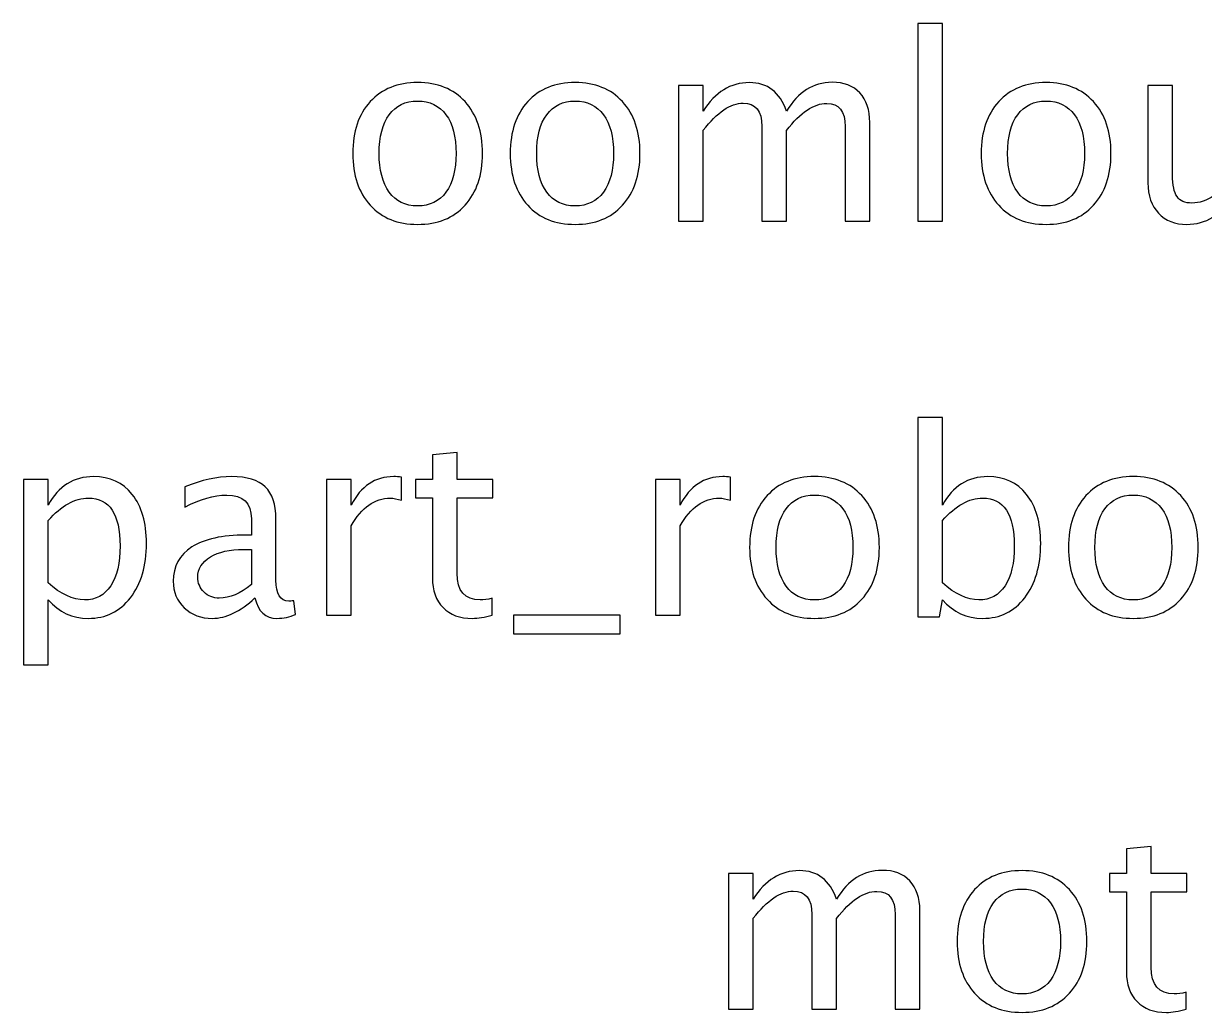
# Model space of a CAD drawing. Header units: centimetres. Extents: x -12.2 to 12.2, y -11.2 to 14.1.
# Drawn here: x -12.18 to -6.33, y 9.25 to 14.15 of the extents above; entities that cross this region are included whole.
import ezdxf

# ---------------------------------------------------------------- set-up
doc = ezdxf.new("R2010")
doc.units = ezdxf.units.CM
doc.header["$MEASUREMENT"] = 0
doc.layers.add('Layer 1', color=7, linetype='Continuous')

msp = doc.modelspace()

# ---------------------------------------------------------------- linework, layer by layer
at = {"layer": 'Layer 1'}
for points, knots in [([(-7.7488, 13.17044), (-7.7488, 13.17044), (-7.7488, 14.14961), (-7.7488, 14.14961), (-7.7488, 14.14961), (-7.7488, 14.14961), (-7.62688, 14.14961), (-7.62688, 14.14961), (-7.62688, 14.14961), (-7.62688, 14.14961), (-7.62688, 13.17044), (-7.62688, 13.17044), (-7.62688, 13.17044), (-7.62688, 13.17044), (-7.7488, 13.17044), (-7.7488, 13.17044)], [0, 0, 0, 0, 0.2, 0.2, 0.2, 0.2, 0.4, 0.4, 0.4, 0.4, 0.6, 0.6, 0.6, 0.6, 1, 1, 1, 1]), ([(-10.22699, 13.1552), (-10.32584, 13.1552), (-10.40415, 13.18674), (-10.46173, 13.24982), (-10.46173, 13.24982), (-10.51951, 13.31289), (-10.5483, 13.39862), (-10.5483, 13.50678), (-10.5483, 13.50678), (-10.5483, 13.61473), (-10.51951, 13.70024), (-10.46173, 13.76311), (-10.46173, 13.76311), (-10.40415, 13.82597), (-10.32584, 13.85751), (-10.22699, 13.85751), (-10.22699, 13.85751), (-10.12814, 13.85751), (-10.04982, 13.82597), (-9.99225, 13.76311), (-9.99225, 13.76311), (-9.93447, 13.70024), (-9.90568, 13.61473), (-9.90568, 13.50678), (-9.90568, 13.50678), (-9.90568, 13.39862), (-9.93447, 13.31289), (-9.99225, 13.24982), (-9.99225, 13.24982), (-10.04982, 13.18674), (-10.12814, 13.1552), (-10.22699, 13.1552)], [0, 0, 0, 0, 0.1111111, 0.1111111, 0.1111111, 0.1111111, 0.2222222, 0.2222222, 0.2222222, 0.2222222, 0.3333333, 0.3333333, 0.3333333, 0.3333333, 0.4444444, 0.4444444, 0.4444444, 0.4444444, 0.5555556, 0.5555556, 0.5555556, 0.5555556, 0.6666667, 0.6666667, 0.6666667, 0.6666667, 0.7777778, 0.7777778, 0.7777778, 0.7777778, 1, 1, 1, 1]), ([(-9.44679, 13.1552), (-9.54564, 13.1552), (-9.62395, 13.18674), (-9.68153, 13.24982), (-9.68153, 13.24982), (-9.73931, 13.31289), (-9.7681, 13.39862), (-9.7681, 13.50678), (-9.7681, 13.50678), (-9.7681, 13.61473), (-9.73931, 13.70024), (-9.68153, 13.76311), (-9.68153, 13.76311), (-9.62395, 13.82597), (-9.54564, 13.85751), (-9.44679, 13.85751), (-9.44679, 13.85751), (-9.34794, 13.85751), (-9.26962, 13.82597), (-9.21205, 13.76311), (-9.21205, 13.76311), (-9.15427, 13.70024), (-9.12548, 13.61473), (-9.12548, 13.50678), (-9.12548, 13.50678), (-9.12548, 13.39862), (-9.15427, 13.31289), (-9.21205, 13.24982), (-9.21205, 13.24982), (-9.26962, 13.18674), (-9.34794, 13.1552), (-9.44679, 13.1552)], [0, 0, 0, 0, 0.1111111, 0.1111111, 0.1111111, 0.1111111, 0.2222222, 0.2222222, 0.2222222, 0.2222222, 0.3333333, 0.3333333, 0.3333333, 0.3333333, 0.4444444, 0.4444444, 0.4444444, 0.4444444, 0.5555556, 0.5555556, 0.5555556, 0.5555556, 0.6666667, 0.6666667, 0.6666667, 0.6666667, 0.7777778, 0.7777778, 0.7777778, 0.7777778, 1, 1, 1, 1]), ([(-8.93456, 13.17044), (-8.93456, 13.17044), (-8.93456, 13.84354), (-8.93456, 13.84354), (-8.93456, 13.84354), (-8.93456, 13.84354), (-8.81264, 13.84354), (-8.81264, 13.84354), (-8.81264, 13.84354), (-8.81264, 13.84354), (-8.81264, 13.71633), (-8.81264, 13.71633), (-8.81264, 13.71633), (-8.75316, 13.81052), (-8.67696, 13.85751), (-8.58362, 13.85751), (-8.58362, 13.85751), (-8.49366, 13.85751), (-8.43249, 13.81052), (-8.39989, 13.71633), (-8.39989, 13.71633), (-8.3421, 13.81137), (-8.26675, 13.85878), (-8.17425, 13.85878), (-8.17425, 13.85878), (-8.1152, 13.85878), (-8.06927, 13.84142), (-8.03646, 13.8065), (-8.03646, 13.8065), (-8.00365, 13.77157), (-7.98714, 13.72268), (-7.98714, 13.65981), (-7.98714, 13.65981), (-7.98714, 13.65981), (-7.98714, 13.17044), (-7.98714, 13.17044), (-7.98714, 13.17044), (-7.98714, 13.17044), (-8.10906, 13.17044), (-8.10906, 13.17044), (-8.10906, 13.17044), (-8.10906, 13.17044), (-8.10906, 13.63971), (-8.10906, 13.63971), (-8.10906, 13.63971), (-8.10906, 13.71633), (-8.13954, 13.75464), (-8.2005, 13.75464), (-8.2005, 13.75464), (-8.26379, 13.75464), (-8.33025, 13.70998), (-8.39989, 13.62044), (-8.39989, 13.62044), (-8.39989, 13.62044), (-8.39989, 13.17044), (-8.39989, 13.17044), (-8.39989, 13.17044), (-8.39989, 13.17044), (-8.52181, 13.17044), (-8.52181, 13.17044), (-8.52181, 13.17044), (-8.52181, 13.17044), (-8.52181, 13.64013), (-8.52181, 13.64013), (-8.52181, 13.64013), (-8.52181, 13.71739), (-8.55271, 13.75591), (-8.61473, 13.75591), (-8.61473, 13.75591), (-8.67633, 13.75591), (-8.74237, 13.71104), (-8.81264, 13.62108), (-8.81264, 13.62108), (-8.81264, 13.62108), (-8.81264, 13.17044), (-8.81264, 13.17044), (-8.81264, 13.17044), (-8.81264, 13.17044), (-8.93456, 13.17044), (-8.93456, 13.17044)], [0, 0, 0, 0, 0.047619, 0.047619, 0.047619, 0.047619, 0.0952381, 0.0952381, 0.0952381, 0.0952381, 0.1428571, 0.1428571, 0.1428571, 0.1428571, 0.1904762, 0.1904762, 0.1904762, 0.1904762, 0.2380952, 0.2380952, 0.2380952, 0.2380952, 0.2857143, 0.2857143, 0.2857143, 0.2857143, 0.3333333, 0.3333333, 0.3333333, 0.3333333, 0.3809524, 0.3809524, 0.3809524, 0.3809524, 0.4285714, 0.4285714, 0.4285714, 0.4285714, 0.4761905, 0.4761905, 0.4761905, 0.4761905, 0.5238095, 0.5238095, 0.5238095, 0.5238095, 0.5714286, 0.5714286, 0.5714286, 0.5714286, 0.6190476, 0.6190476, 0.6190476, 0.6190476, 0.6666667, 0.6666667, 0.6666667, 0.6666667, 0.7142857, 0.7142857, 0.7142857, 0.7142857, 0.7619048, 0.7619048, 0.7619048, 0.7619048, 0.8095238, 0.8095238, 0.8095238, 0.8095238, 0.8571429, 0.8571429, 0.8571429, 0.8571429, 0.9047619, 0.9047619, 0.9047619, 0.9047619, 1, 1, 1, 1]), ([(-7.1138, 13.1552), (-7.21265, 13.1552), (-7.29096, 13.18674), (-7.34854, 13.24982), (-7.34854, 13.24982), (-7.40632, 13.31289), (-7.43511, 13.39862), (-7.43511, 13.50678), (-7.43511, 13.50678), (-7.43511, 13.61473), (-7.40632, 13.70024), (-7.34854, 13.76311), (-7.34854, 13.76311), (-7.29096, 13.82597), (-7.21265, 13.85751), (-7.1138, 13.85751), (-7.1138, 13.85751), (-7.01495, 13.85751), (-6.93663, 13.82597), (-6.87906, 13.76311), (-6.87906, 13.76311), (-6.82128, 13.70024), (-6.79249, 13.61473), (-6.79249, 13.50678), (-6.79249, 13.50678), (-6.79249, 13.39862), (-6.82128, 13.31289), (-6.87906, 13.24982), (-6.87906, 13.24982), (-6.93663, 13.18674), (-7.01495, 13.1552), (-7.1138, 13.1552)], [0, 0, 0, 0, 0.1111111, 0.1111111, 0.1111111, 0.1111111, 0.2222222, 0.2222222, 0.2222222, 0.2222222, 0.3333333, 0.3333333, 0.3333333, 0.3333333, 0.4444444, 0.4444444, 0.4444444, 0.4444444, 0.5555556, 0.5555556, 0.5555556, 0.5555556, 0.6666667, 0.6666667, 0.6666667, 0.6666667, 0.7777778, 0.7777778, 0.7777778, 0.7777778, 1, 1, 1, 1]), ([(-6.17993, 13.17044), (-6.17993, 13.17044), (-6.17993, 13.29702), (-6.17993, 13.29702), (-6.17993, 13.29702), (-6.24491, 13.2024), (-6.32386, 13.1552), (-6.41657, 13.1552), (-6.41657, 13.1552), (-6.47542, 13.1552), (-6.52219, 13.17362), (-6.55691, 13.21066), (-6.55691, 13.21066), (-6.59183, 13.2477), (-6.60919, 13.29744), (-6.60919, 13.36031), (-6.60919, 13.36031), (-6.60919, 13.36031), (-6.60919, 13.84354), (-6.60919, 13.84354), (-6.60919, 13.84354), (-6.60919, 13.84354), (-6.48727, 13.84354), (-6.48727, 13.84354), (-6.48727, 13.84354), (-6.48727, 13.84354), (-6.48727, 13.4001), (-6.48727, 13.4001), (-6.48727, 13.4001), (-6.48727, 13.34951), (-6.47986, 13.31374), (-6.46526, 13.29257), (-6.46526, 13.29257), (-6.45044, 13.27119), (-6.42589, 13.26061), (-6.39138, 13.26061), (-6.39138, 13.26061), (-6.31688, 13.26061), (-6.24618, 13.30951), (-6.17993, 13.40751), (-6.17993, 13.40751), (-6.17993, 13.40751), (-6.17993, 13.84354), (-6.17993, 13.84354), (-6.17993, 13.84354), (-6.17993, 13.84354), (-6.05801, 13.84354), (-6.05801, 13.84354), (-6.05801, 13.84354), (-6.05801, 13.84354), (-6.05801, 13.17044), (-6.05801, 13.17044), (-6.05801, 13.17044), (-6.05801, 13.17044), (-6.17993, 13.17044), (-6.17993, 13.17044)], [0, 0, 0, 0, 0.0666667, 0.0666667, 0.0666667, 0.0666667, 0.1333333, 0.1333333, 0.1333333, 0.1333333, 0.2, 0.2, 0.2, 0.2, 0.2666667, 0.2666667, 0.2666667, 0.2666667, 0.3333333, 0.3333333, 0.3333333, 0.3333333, 0.4, 0.4, 0.4, 0.4, 0.4666667, 0.4666667, 0.4666667, 0.4666667, 0.5333333, 0.5333333, 0.5333333, 0.5333333, 0.6, 0.6, 0.6, 0.6, 0.6666667, 0.6666667, 0.6666667, 0.6666667, 0.7333333, 0.7333333, 0.7333333, 0.7333333, 0.8, 0.8, 0.8, 0.8, 0.8666667, 0.8666667, 0.8666667, 0.8666667, 1, 1, 1, 1]), ([(-10.2272, 13.24664), (-10.16688, 13.24664), (-10.11989, 13.26929), (-10.08644, 13.3148), (-10.08644, 13.3148), (-10.05321, 13.36009), (-10.03649, 13.42423), (-10.03649, 13.50678), (-10.03649, 13.50678), (-10.03649, 13.58912), (-10.05321, 13.65304), (-10.08644, 13.69834), (-10.08644, 13.69834), (-10.11989, 13.74342), (-10.16688, 13.76607), (-10.2272, 13.76607), (-10.2272, 13.76607), (-10.28774, 13.76607), (-10.33473, 13.74342), (-10.36775, 13.69834), (-10.36775, 13.69834), (-10.40098, 13.65304), (-10.41749, 13.58912), (-10.41749, 13.50678), (-10.41749, 13.50678), (-10.41749, 13.42423), (-10.40098, 13.36009), (-10.36775, 13.3148), (-10.36775, 13.3148), (-10.33473, 13.26929), (-10.28774, 13.24664), (-10.2272, 13.24664)], [0, 0, 0, 0, 0.1111111, 0.1111111, 0.1111111, 0.1111111, 0.2222222, 0.2222222, 0.2222222, 0.2222222, 0.3333333, 0.3333333, 0.3333333, 0.3333333, 0.4444444, 0.4444444, 0.4444444, 0.4444444, 0.5555556, 0.5555556, 0.5555556, 0.5555556, 0.6666667, 0.6666667, 0.6666667, 0.6666667, 0.7777778, 0.7777778, 0.7777778, 0.7777778, 1, 1, 1, 1]), ([(-9.447, 13.24664), (-9.38668, 13.24664), (-9.33969, 13.26929), (-9.30624, 13.3148), (-9.30624, 13.3148), (-9.27301, 13.36009), (-9.25629, 13.42423), (-9.25629, 13.50678), (-9.25629, 13.50678), (-9.25629, 13.58912), (-9.27301, 13.65304), (-9.30624, 13.69834), (-9.30624, 13.69834), (-9.33969, 13.74342), (-9.38668, 13.76607), (-9.447, 13.76607), (-9.447, 13.76607), (-9.50754, 13.76607), (-9.55453, 13.74342), (-9.58755, 13.69834), (-9.58755, 13.69834), (-9.62078, 13.65304), (-9.63729, 13.58912), (-9.63729, 13.50678), (-9.63729, 13.50678), (-9.63729, 13.42423), (-9.62078, 13.36009), (-9.58755, 13.3148), (-9.58755, 13.3148), (-9.55453, 13.26929), (-9.50754, 13.24664), (-9.447, 13.24664)], [0, 0, 0, 0, 0.1111111, 0.1111111, 0.1111111, 0.1111111, 0.2222222, 0.2222222, 0.2222222, 0.2222222, 0.3333333, 0.3333333, 0.3333333, 0.3333333, 0.4444444, 0.4444444, 0.4444444, 0.4444444, 0.5555556, 0.5555556, 0.5555556, 0.5555556, 0.6666667, 0.6666667, 0.6666667, 0.6666667, 0.7777778, 0.7777778, 0.7777778, 0.7777778, 1, 1, 1, 1]), ([(-7.11401, 13.24664), (-7.05369, 13.24664), (-7.0067, 13.26929), (-6.97325, 13.3148), (-6.97325, 13.3148), (-6.94002, 13.36009), (-6.9233, 13.42423), (-6.9233, 13.50678), (-6.9233, 13.50678), (-6.9233, 13.58912), (-6.94002, 13.65304), (-6.97325, 13.69834), (-6.97325, 13.69834), (-7.0067, 13.74342), (-7.05369, 13.76607), (-7.11401, 13.76607), (-7.11401, 13.76607), (-7.17455, 13.76607), (-7.22154, 13.74342), (-7.25456, 13.69834), (-7.25456, 13.69834), (-7.28779, 13.65304), (-7.3043, 13.58912), (-7.3043, 13.50678), (-7.3043, 13.50678), (-7.3043, 13.42423), (-7.28779, 13.36009), (-7.25456, 13.3148), (-7.25456, 13.3148), (-7.22154, 13.26929), (-7.17455, 13.24664), (-7.11401, 13.24664)], [0, 0, 0, 0, 0.1111111, 0.1111111, 0.1111111, 0.1111111, 0.2222222, 0.2222222, 0.2222222, 0.2222222, 0.3333333, 0.3333333, 0.3333333, 0.3333333, 0.4444444, 0.4444444, 0.4444444, 0.4444444, 0.5555556, 0.5555556, 0.5555556, 0.5555556, 0.6666667, 0.6666667, 0.6666667, 0.6666667, 0.7777778, 0.7777778, 0.7777778, 0.7777778, 1, 1, 1, 1]), ([(-7.7488, 11.21125), (-7.7488, 11.21125), (-7.7488, 12.19804), (-7.7488, 12.19804), (-7.7488, 12.19804), (-7.7488, 12.19804), (-7.62688, 12.19804), (-7.62688, 12.19804), (-7.62688, 12.19804), (-7.62688, 12.19804), (-7.62688, 11.76476), (-7.62688, 11.76476), (-7.62688, 11.76476), (-7.57693, 11.85895), (-7.50178, 11.90594), (-7.40167, 11.90594), (-7.40167, 11.90594), (-7.3206, 11.90594), (-7.25689, 11.87652), (-7.21032, 11.81746), (-7.21032, 11.81746), (-7.16375, 11.75841), (-7.14047, 11.67776), (-7.14047, 11.57553), (-7.14047, 11.57553), (-7.14047, 11.46419), (-7.16693, 11.37423), (-7.21963, 11.30608), (-7.21963, 11.30608), (-7.27234, 11.23771), (-7.34176, 11.20363), (-7.4277, 11.20363), (-7.4277, 11.20363), (-7.5075, 11.20363), (-7.57396, 11.23411), (-7.62688, 11.29528), (-7.62688, 11.29528), (-7.62688, 11.29528), (-7.6417, 11.21125), (-7.6417, 11.21125), (-7.6417, 11.21125), (-7.6417, 11.21125), (-7.7488, 11.21125), (-7.7488, 11.21125)], [0, 0, 0, 0, 0.0833333, 0.0833333, 0.0833333, 0.0833333, 0.1666667, 0.1666667, 0.1666667, 0.1666667, 0.25, 0.25, 0.25, 0.25, 0.3333333, 0.3333333, 0.3333333, 0.3333333, 0.4166667, 0.4166667, 0.4166667, 0.4166667, 0.5, 0.5, 0.5, 0.5, 0.5833333, 0.5833333, 0.5833333, 0.5833333, 0.6666667, 0.6666667, 0.6666667, 0.6666667, 0.75, 0.75, 0.75, 0.75, 0.8333333, 0.8333333, 0.8333333, 0.8333333, 1, 1, 1, 1]), ([(-9.85763, 11.21908), (-9.89531, 11.20871), (-9.92811, 11.20363), (-9.95584, 11.20363), (-9.95584, 11.20363), (-10.01807, 11.20363), (-10.06654, 11.22141), (-10.10126, 11.25697), (-10.10126, 11.25697), (-10.13618, 11.29253), (-10.15354, 11.34185), (-10.15354, 11.40514), (-10.15354, 11.40514), (-10.15354, 11.40514), (-10.15354, 11.80053), (-10.15354, 11.80053), (-10.15354, 11.80053), (-10.15354, 11.80053), (-10.23778, 11.80053), (-10.23778, 11.80053), (-10.23778, 11.80053), (-10.23778, 11.80053), (-10.23778, 11.89197), (-10.23778, 11.89197), (-10.23778, 11.89197), (-10.23778, 11.89197), (-10.15354, 11.89197), (-10.15354, 11.89197), (-10.15354, 11.89197), (-10.15354, 11.89197), (-10.15354, 12.01368), (-10.15354, 12.01368), (-10.15354, 12.01368), (-10.15354, 12.01368), (-10.03162, 12.02532), (-10.03162, 12.02532), (-10.03162, 12.02532), (-10.03162, 12.02532), (-10.03162, 11.89197), (-10.03162, 11.89197), (-10.03162, 11.89197), (-10.03162, 11.89197), (-9.85509, 11.89197), (-9.85509, 11.89197), (-9.85509, 11.89197), (-9.85509, 11.89197), (-9.85509, 11.80053), (-9.85509, 11.80053), (-9.85509, 11.80053), (-9.85509, 11.80053), (-10.03162, 11.80053), (-10.03162, 11.80053), (-10.03162, 11.80053), (-10.03162, 11.80053), (-10.03162, 11.42715), (-10.03162, 11.42715), (-10.03162, 11.42715), (-10.03162, 11.3391), (-9.99331, 11.29507), (-9.9169, 11.29507), (-9.9169, 11.29507), (-9.9006, 11.29507), (-9.88091, 11.29782), (-9.85763, 11.30311), (-9.85763, 11.30311), (-9.85763, 11.30311), (-9.85763, 11.21908), (-9.85763, 11.21908)], [0, 0, 0, 0, 0.0555556, 0.0555556, 0.0555556, 0.0555556, 0.1111111, 0.1111111, 0.1111111, 0.1111111, 0.1666667, 0.1666667, 0.1666667, 0.1666667, 0.2222222, 0.2222222, 0.2222222, 0.2222222, 0.2777778, 0.2777778, 0.2777778, 0.2777778, 0.3333333, 0.3333333, 0.3333333, 0.3333333, 0.3888889, 0.3888889, 0.3888889, 0.3888889, 0.4444444, 0.4444444, 0.4444444, 0.4444444, 0.5, 0.5, 0.5, 0.5, 0.5555556, 0.5555556, 0.5555556, 0.5555556, 0.6111111, 0.6111111, 0.6111111, 0.6111111, 0.6666667, 0.6666667, 0.6666667, 0.6666667, 0.7222222, 0.7222222, 0.7222222, 0.7222222, 0.7777778, 0.7777778, 0.7777778, 0.7777778, 0.8333333, 0.8333333, 0.8333333, 0.8333333, 0.8888889, 0.8888889, 0.8888889, 0.8888889, 1, 1, 1, 1]), ([(-12.17876, 10.97376), (-12.17876, 10.97376), (-12.17876, 11.89197), (-12.17876, 11.89197), (-12.17876, 11.89197), (-12.17876, 11.89197), (-12.05684, 11.89197), (-12.05684, 11.89197), (-12.05684, 11.89197), (-12.05684, 11.89197), (-12.05684, 11.76476), (-12.05684, 11.76476), (-12.05684, 11.76476), (-12.00689, 11.85895), (-11.93174, 11.90594), (-11.83163, 11.90594), (-11.83163, 11.90594), (-11.75056, 11.90594), (-11.68685, 11.87652), (-11.64028, 11.81746), (-11.64028, 11.81746), (-11.59371, 11.75841), (-11.57043, 11.67776), (-11.57043, 11.57553), (-11.57043, 11.57553), (-11.57043, 11.46419), (-11.59689, 11.37423), (-11.64959, 11.30608), (-11.64959, 11.30608), (-11.7023, 11.23771), (-11.77172, 11.20363), (-11.85766, 11.20363), (-11.85766, 11.20363), (-11.93746, 11.20363), (-12.00392, 11.23411), (-12.05684, 11.29528), (-12.05684, 11.29528), (-12.05684, 11.29528), (-12.05684, 10.97376), (-12.05684, 10.97376), (-12.05684, 10.97376), (-12.05684, 10.97376), (-12.17876, 10.97376), (-12.17876, 10.97376)], [0, 0, 0, 0, 0.0833333, 0.0833333, 0.0833333, 0.0833333, 0.1666667, 0.1666667, 0.1666667, 0.1666667, 0.25, 0.25, 0.25, 0.25, 0.3333333, 0.3333333, 0.3333333, 0.3333333, 0.4166667, 0.4166667, 0.4166667, 0.4166667, 0.5, 0.5, 0.5, 0.5, 0.5833333, 0.5833333, 0.5833333, 0.5833333, 0.6666667, 0.6666667, 0.6666667, 0.6666667, 0.75, 0.75, 0.75, 0.75, 0.8333333, 0.8333333, 0.8333333, 0.8333333, 1, 1, 1, 1]), ([(-11.03259, 11.3046), (-11.10582, 11.23729), (-11.17631, 11.20363), (-11.24404, 11.20363), (-11.24404, 11.20363), (-11.29971, 11.20363), (-11.34607, 11.22099), (-11.38268, 11.25591), (-11.38268, 11.25591), (-11.41951, 11.29084), (-11.43793, 11.33486), (-11.43793, 11.38799), (-11.43793, 11.38799), (-11.43793, 11.46144), (-11.40703, 11.51796), (-11.34522, 11.55733), (-11.34522, 11.55733), (-11.28341, 11.5967), (-11.19472, 11.61638), (-11.07915, 11.61638), (-11.07915, 11.61638), (-11.07915, 11.61638), (-11.05058, 11.61638), (-11.05058, 11.61638), (-11.05058, 11.61638), (-11.05058, 11.61638), (-11.05058, 11.69745), (-11.05058, 11.69745), (-11.05058, 11.69745), (-11.05058, 11.77555), (-11.09122, 11.8145), (-11.17271, 11.8145), (-11.17271, 11.8145), (-11.23579, 11.8145), (-11.30479, 11.7946), (-11.37951, 11.75481), (-11.37951, 11.75481), (-11.37951, 11.75481), (-11.37951, 11.85514), (-11.37951, 11.85514), (-11.37951, 11.85514), (-11.29738, 11.88901), (-11.21991, 11.90594), (-11.14731, 11.90594), (-11.14731, 11.90594), (-11.07259, 11.90594), (-11.01735, 11.88901), (-10.982, 11.85493), (-10.982, 11.85493), (-10.94644, 11.82085), (-10.92866, 11.76836), (-10.92866, 11.69745), (-10.92866, 11.69745), (-10.92866, 11.69745), (-10.92866, 11.39328), (-10.92866, 11.39328), (-10.92866, 11.39328), (-10.92866, 11.32365), (-10.90728, 11.28872), (-10.86431, 11.28872), (-10.86431, 11.28872), (-10.85902, 11.28872), (-10.85119, 11.28957), (-10.84082, 11.29126), (-10.84082, 11.29126), (-10.84082, 11.29126), (-10.83214, 11.22353), (-10.83214, 11.22353), (-10.83214, 11.22353), (-10.85987, 11.21019), (-10.89035, 11.20363), (-10.92379, 11.20363), (-10.92379, 11.20363), (-10.98073, 11.20363), (-11.01692, 11.23729), (-11.03259, 11.3046)], [0, 0, 0, 0, 0.05, 0.05, 0.05, 0.05, 0.1, 0.1, 0.1, 0.1, 0.15, 0.15, 0.15, 0.15, 0.2, 0.2, 0.2, 0.2, 0.25, 0.25, 0.25, 0.25, 0.3, 0.3, 0.3, 0.3, 0.35, 0.35, 0.35, 0.35, 0.4, 0.4, 0.4, 0.4, 0.45, 0.45, 0.45, 0.45, 0.5, 0.5, 0.5, 0.5, 0.55, 0.55, 0.55, 0.55, 0.6, 0.6, 0.6, 0.6, 0.65, 0.65, 0.65, 0.65, 0.7, 0.7, 0.7, 0.7, 0.75, 0.75, 0.75, 0.75, 0.8, 0.8, 0.8, 0.8, 0.85, 0.85, 0.85, 0.85, 0.9, 0.9, 0.9, 0.9, 1, 1, 1, 1]), ([(-10.67826, 11.21887), (-10.67826, 11.21887), (-10.67826, 11.89197), (-10.67826, 11.89197), (-10.67826, 11.89197), (-10.67826, 11.89197), (-10.55634, 11.89197), (-10.55634, 11.89197), (-10.55634, 11.89197), (-10.55634, 11.89197), (-10.55634, 11.76476), (-10.55634, 11.76476), (-10.55634, 11.76476), (-10.50787, 11.85895), (-10.43759, 11.90594), (-10.34531, 11.90594), (-10.34531, 11.90594), (-10.33282, 11.90594), (-10.3197, 11.90488), (-10.30615, 11.90277), (-10.30615, 11.90277), (-10.30615, 11.90277), (-10.30615, 11.78868), (-10.30615, 11.78868), (-10.30615, 11.78868), (-10.32732, 11.79566), (-10.34594, 11.79926), (-10.36203, 11.79926), (-10.36203, 11.79926), (-10.4395, 11.79926), (-10.50427, 11.75354), (-10.55634, 11.66189), (-10.55634, 11.66189), (-10.55634, 11.66189), (-10.55634, 11.21887), (-10.55634, 11.21887), (-10.55634, 11.21887), (-10.55634, 11.21887), (-10.67826, 11.21887), (-10.67826, 11.21887)], [0, 0, 0, 0, 0.0909091, 0.0909091, 0.0909091, 0.0909091, 0.1818182, 0.1818182, 0.1818182, 0.1818182, 0.2727273, 0.2727273, 0.2727273, 0.2727273, 0.3636364, 0.3636364, 0.3636364, 0.3636364, 0.4545455, 0.4545455, 0.4545455, 0.4545455, 0.5454545, 0.5454545, 0.5454545, 0.5454545, 0.6363636, 0.6363636, 0.6363636, 0.6363636, 0.7272727, 0.7272727, 0.7272727, 0.7272727, 0.8181818, 0.8181818, 0.8181818, 0.8181818, 1, 1, 1, 1]), ([(-9.04864, 11.21887), (-9.04864, 11.21887), (-9.04864, 11.89197), (-9.04864, 11.89197), (-9.04864, 11.89197), (-9.04864, 11.89197), (-8.92672, 11.89197), (-8.92672, 11.89197), (-8.92672, 11.89197), (-8.92672, 11.89197), (-8.92672, 11.76476), (-8.92672, 11.76476), (-8.92672, 11.76476), (-8.87825, 11.85895), (-8.80797, 11.90594), (-8.71569, 11.90594), (-8.71569, 11.90594), (-8.7032, 11.90594), (-8.69008, 11.90488), (-8.67653, 11.90277), (-8.67653, 11.90277), (-8.67653, 11.90277), (-8.67653, 11.78868), (-8.67653, 11.78868), (-8.67653, 11.78868), (-8.6977, 11.79566), (-8.71632, 11.79926), (-8.73241, 11.79926), (-8.73241, 11.79926), (-8.80988, 11.79926), (-8.87465, 11.75354), (-8.92672, 11.66189), (-8.92672, 11.66189), (-8.92672, 11.66189), (-8.92672, 11.21887), (-8.92672, 11.21887), (-8.92672, 11.21887), (-8.92672, 11.21887), (-9.04864, 11.21887), (-9.04864, 11.21887)], [0, 0, 0, 0, 0.0909091, 0.0909091, 0.0909091, 0.0909091, 0.1818182, 0.1818182, 0.1818182, 0.1818182, 0.2727273, 0.2727273, 0.2727273, 0.2727273, 0.3636364, 0.3636364, 0.3636364, 0.3636364, 0.4545455, 0.4545455, 0.4545455, 0.4545455, 0.5454545, 0.5454545, 0.5454545, 0.5454545, 0.6363636, 0.6363636, 0.6363636, 0.6363636, 0.7272727, 0.7272727, 0.7272727, 0.7272727, 0.8181818, 0.8181818, 0.8181818, 0.8181818, 1, 1, 1, 1]), ([(-8.26103, 11.20363), (-8.35988, 11.20363), (-8.43819, 11.23517), (-8.49577, 11.29825), (-8.49577, 11.29825), (-8.55355, 11.36132), (-8.58234, 11.44705), (-8.58234, 11.55521), (-8.58234, 11.55521), (-8.58234, 11.66316), (-8.55355, 11.74867), (-8.49577, 11.81154), (-8.49577, 11.81154), (-8.43819, 11.8744), (-8.35988, 11.90594), (-8.26103, 11.90594), (-8.26103, 11.90594), (-8.16218, 11.90594), (-8.08386, 11.8744), (-8.02629, 11.81154), (-8.02629, 11.81154), (-7.96851, 11.74867), (-7.93972, 11.66316), (-7.93972, 11.55521), (-7.93972, 11.55521), (-7.93972, 11.44705), (-7.96851, 11.36132), (-8.02629, 11.29825), (-8.02629, 11.29825), (-8.08386, 11.23517), (-8.16218, 11.20363), (-8.26103, 11.20363)], [0, 0, 0, 0, 0.1111111, 0.1111111, 0.1111111, 0.1111111, 0.2222222, 0.2222222, 0.2222222, 0.2222222, 0.3333333, 0.3333333, 0.3333333, 0.3333333, 0.4444444, 0.4444444, 0.4444444, 0.4444444, 0.5555556, 0.5555556, 0.5555556, 0.5555556, 0.6666667, 0.6666667, 0.6666667, 0.6666667, 0.7777778, 0.7777778, 0.7777778, 0.7777778, 1, 1, 1, 1]), ([(-6.68158, 11.20363), (-6.78043, 11.20363), (-6.85874, 11.23517), (-6.91632, 11.29825), (-6.91632, 11.29825), (-6.9741, 11.36132), (-7.00289, 11.44705), (-7.00289, 11.55521), (-7.00289, 11.55521), (-7.00289, 11.66316), (-6.9741, 11.74867), (-6.91632, 11.81154), (-6.91632, 11.81154), (-6.85874, 11.8744), (-6.78043, 11.90594), (-6.68158, 11.90594), (-6.68158, 11.90594), (-6.58273, 11.90594), (-6.50441, 11.8744), (-6.44684, 11.81154), (-6.44684, 11.81154), (-6.38906, 11.74867), (-6.36027, 11.66316), (-6.36027, 11.55521), (-6.36027, 11.55521), (-6.36027, 11.44705), (-6.38906, 11.36132), (-6.44684, 11.29825), (-6.44684, 11.29825), (-6.50441, 11.23517), (-6.58273, 11.20363), (-6.68158, 11.20363)], [0, 0, 0, 0, 0.1111111, 0.1111111, 0.1111111, 0.1111111, 0.2222222, 0.2222222, 0.2222222, 0.2222222, 0.3333333, 0.3333333, 0.3333333, 0.3333333, 0.4444444, 0.4444444, 0.4444444, 0.4444444, 0.5555556, 0.5555556, 0.5555556, 0.5555556, 0.6666667, 0.6666667, 0.6666667, 0.6666667, 0.7777778, 0.7777778, 0.7777778, 0.7777778, 1, 1, 1, 1]), ([(-12.05684, 11.37931), (-11.99397, 11.32322), (-11.93407, 11.29507), (-11.87713, 11.29507), (-11.87713, 11.29507), (-11.82104, 11.29507), (-11.77765, 11.31857), (-11.74717, 11.36534), (-11.74717, 11.36534), (-11.71648, 11.41212), (-11.70124, 11.47795), (-11.70124, 11.56304), (-11.70124, 11.56304), (-11.70124, 11.72052), (-11.75331, 11.79926), (-11.85745, 11.79926), (-11.85745, 11.79926), (-11.92561, 11.79926), (-11.99207, 11.76243), (-12.05684, 11.68856), (-12.05684, 11.68856), (-12.05684, 11.68856), (-12.05684, 11.37931), (-12.05684, 11.37931)], [0, 0, 0, 0, 0.1428571, 0.1428571, 0.1428571, 0.1428571, 0.2857143, 0.2857143, 0.2857143, 0.2857143, 0.4285714, 0.4285714, 0.4285714, 0.4285714, 0.5714286, 0.5714286, 0.5714286, 0.5714286, 0.7142857, 0.7142857, 0.7142857, 0.7142857, 1, 1, 1, 1]), ([(-8.26124, 11.29507), (-8.20092, 11.29507), (-8.15393, 11.31772), (-8.12048, 11.36323), (-8.12048, 11.36323), (-8.08725, 11.40852), (-8.07053, 11.47266), (-8.07053, 11.55521), (-8.07053, 11.55521), (-8.07053, 11.63755), (-8.08725, 11.70147), (-8.12048, 11.74677), (-8.12048, 11.74677), (-8.15393, 11.79185), (-8.20092, 11.8145), (-8.26124, 11.8145), (-8.26124, 11.8145), (-8.32178, 11.8145), (-8.36877, 11.79185), (-8.40179, 11.74677), (-8.40179, 11.74677), (-8.43502, 11.70147), (-8.45153, 11.63755), (-8.45153, 11.55521), (-8.45153, 11.55521), (-8.45153, 11.47266), (-8.43502, 11.40852), (-8.40179, 11.36323), (-8.40179, 11.36323), (-8.36877, 11.31772), (-8.32178, 11.29507), (-8.26124, 11.29507)], [0, 0, 0, 0, 0.1111111, 0.1111111, 0.1111111, 0.1111111, 0.2222222, 0.2222222, 0.2222222, 0.2222222, 0.3333333, 0.3333333, 0.3333333, 0.3333333, 0.4444444, 0.4444444, 0.4444444, 0.4444444, 0.5555556, 0.5555556, 0.5555556, 0.5555556, 0.6666667, 0.6666667, 0.6666667, 0.6666667, 0.7777778, 0.7777778, 0.7777778, 0.7777778, 1, 1, 1, 1]), ([(-7.62688, 11.37931), (-7.56401, 11.32322), (-7.50411, 11.29507), (-7.44717, 11.29507), (-7.44717, 11.29507), (-7.39108, 11.29507), (-7.34769, 11.31857), (-7.31721, 11.36534), (-7.31721, 11.36534), (-7.28652, 11.41212), (-7.27128, 11.47795), (-7.27128, 11.56304), (-7.27128, 11.56304), (-7.27128, 11.72052), (-7.32335, 11.79926), (-7.42749, 11.79926), (-7.42749, 11.79926), (-7.49565, 11.79926), (-7.56211, 11.76243), (-7.62688, 11.68856), (-7.62688, 11.68856), (-7.62688, 11.68856), (-7.62688, 11.37931), (-7.62688, 11.37931)], [0, 0, 0, 0, 0.1428571, 0.1428571, 0.1428571, 0.1428571, 0.2857143, 0.2857143, 0.2857143, 0.2857143, 0.4285714, 0.4285714, 0.4285714, 0.4285714, 0.5714286, 0.5714286, 0.5714286, 0.5714286, 0.7142857, 0.7142857, 0.7142857, 0.7142857, 1, 1, 1, 1]), ([(-6.68179, 11.29507), (-6.62147, 11.29507), (-6.57448, 11.31772), (-6.54103, 11.36323), (-6.54103, 11.36323), (-6.5078, 11.40852), (-6.49108, 11.47266), (-6.49108, 11.55521), (-6.49108, 11.55521), (-6.49108, 11.63755), (-6.5078, 11.70147), (-6.54103, 11.74677), (-6.54103, 11.74677), (-6.57448, 11.79185), (-6.62147, 11.8145), (-6.68179, 11.8145), (-6.68179, 11.8145), (-6.74233, 11.8145), (-6.78932, 11.79185), (-6.82234, 11.74677), (-6.82234, 11.74677), (-6.85557, 11.70147), (-6.87208, 11.63755), (-6.87208, 11.55521), (-6.87208, 11.55521), (-6.87208, 11.47266), (-6.85557, 11.40852), (-6.82234, 11.36323), (-6.82234, 11.36323), (-6.78932, 11.31772), (-6.74233, 11.29507), (-6.68179, 11.29507)], [0, 0, 0, 0, 0.1111111, 0.1111111, 0.1111111, 0.1111111, 0.2222222, 0.2222222, 0.2222222, 0.2222222, 0.3333333, 0.3333333, 0.3333333, 0.3333333, 0.4444444, 0.4444444, 0.4444444, 0.4444444, 0.5555556, 0.5555556, 0.5555556, 0.5555556, 0.6666667, 0.6666667, 0.6666667, 0.6666667, 0.7777778, 0.7777778, 0.7777778, 0.7777778, 1, 1, 1, 1]), ([(-11.05058, 11.37106), (-11.05058, 11.37106), (-11.05058, 11.54399), (-11.05058, 11.54399), (-11.05058, 11.54399), (-11.05058, 11.54399), (-11.08974, 11.54526), (-11.08974, 11.54526), (-11.08974, 11.54526), (-11.15747, 11.54526), (-11.21208, 11.53277), (-11.25378, 11.5078), (-11.25378, 11.5078), (-11.29527, 11.48261), (-11.31601, 11.44938), (-11.31601, 11.40789), (-11.31601, 11.40789), (-11.31601, 11.37889), (-11.30564, 11.35434), (-11.28511, 11.33423), (-11.28511, 11.33423), (-11.26436, 11.31412), (-11.23917, 11.30396), (-11.20933, 11.30396), (-11.20933, 11.30396), (-11.15853, 11.30396), (-11.10561, 11.3264), (-11.05058, 11.37106)], [0, 0, 0, 0, 0.125, 0.125, 0.125, 0.125, 0.25, 0.25, 0.25, 0.25, 0.375, 0.375, 0.375, 0.375, 0.5, 0.5, 0.5, 0.5, 0.625, 0.625, 0.625, 0.625, 0.75, 0.75, 0.75, 0.75, 1, 1, 1, 1]), ([(-9.75222, 11.12743), (-9.75222, 11.12743), (-9.75222, 11.21887), (-9.75222, 11.21887), (-9.75222, 11.21887), (-9.75222, 11.21887), (-9.2239, 11.21887), (-9.2239, 11.21887), (-9.2239, 11.21887), (-9.2239, 11.21887), (-9.2239, 11.12743), (-9.2239, 11.12743), (-9.2239, 11.12743), (-9.2239, 11.12743), (-9.75222, 11.12743), (-9.75222, 11.12743)], [0, 0, 0, 0, 0.2, 0.2, 0.2, 0.2, 0.4, 0.4, 0.4, 0.4, 0.6, 0.6, 0.6, 0.6, 1, 1, 1, 1]), ([(-6.41974, 9.26751), (-6.45742, 9.25714), (-6.49022, 9.25206), (-6.51795, 9.25206), (-6.51795, 9.25206), (-6.58018, 9.25206), (-6.62865, 9.26984), (-6.66337, 9.3054), (-6.66337, 9.3054), (-6.69829, 9.34096), (-6.71565, 9.39028), (-6.71565, 9.45357), (-6.71565, 9.45357), (-6.71565, 9.45357), (-6.71565, 9.84896), (-6.71565, 9.84896), (-6.71565, 9.84896), (-6.71565, 9.84896), (-6.79989, 9.84896), (-6.79989, 9.84896), (-6.79989, 9.84896), (-6.79989, 9.84896), (-6.79989, 9.9404), (-6.79989, 9.9404), (-6.79989, 9.9404), (-6.79989, 9.9404), (-6.71565, 9.9404), (-6.71565, 9.9404), (-6.71565, 9.9404), (-6.71565, 9.9404), (-6.71565, 10.06211), (-6.71565, 10.06211), (-6.71565, 10.06211), (-6.71565, 10.06211), (-6.59373, 10.07375), (-6.59373, 10.07375), (-6.59373, 10.07375), (-6.59373, 10.07375), (-6.59373, 9.9404), (-6.59373, 9.9404), (-6.59373, 9.9404), (-6.59373, 9.9404), (-6.4172, 9.9404), (-6.4172, 9.9404), (-6.4172, 9.9404), (-6.4172, 9.9404), (-6.4172, 9.84896), (-6.4172, 9.84896), (-6.4172, 9.84896), (-6.4172, 9.84896), (-6.59373, 9.84896), (-6.59373, 9.84896), (-6.59373, 9.84896), (-6.59373, 9.84896), (-6.59373, 9.47558), (-6.59373, 9.47558), (-6.59373, 9.47558), (-6.59373, 9.38753), (-6.55542, 9.3435), (-6.47901, 9.3435), (-6.47901, 9.3435), (-6.46271, 9.3435), (-6.44302, 9.34625), (-6.41974, 9.35154), (-6.41974, 9.35154), (-6.41974, 9.35154), (-6.41974, 9.26751), (-6.41974, 9.26751)], [0, 0, 0, 0, 0.0555556, 0.0555556, 0.0555556, 0.0555556, 0.1111111, 0.1111111, 0.1111111, 0.1111111, 0.1666667, 0.1666667, 0.1666667, 0.1666667, 0.2222222, 0.2222222, 0.2222222, 0.2222222, 0.2777778, 0.2777778, 0.2777778, 0.2777778, 0.3333333, 0.3333333, 0.3333333, 0.3333333, 0.3888889, 0.3888889, 0.3888889, 0.3888889, 0.4444444, 0.4444444, 0.4444444, 0.4444444, 0.5, 0.5, 0.5, 0.5, 0.5555556, 0.5555556, 0.5555556, 0.5555556, 0.6111111, 0.6111111, 0.6111111, 0.6111111, 0.6666667, 0.6666667, 0.6666667, 0.6666667, 0.7222222, 0.7222222, 0.7222222, 0.7222222, 0.7777778, 0.7777778, 0.7777778, 0.7777778, 0.8333333, 0.8333333, 0.8333333, 0.8333333, 0.8888889, 0.8888889, 0.8888889, 0.8888889, 1, 1, 1, 1]), ([(-8.68669, 9.2673), (-8.68669, 9.2673), (-8.68669, 9.9404), (-8.68669, 9.9404), (-8.68669, 9.9404), (-8.68669, 9.9404), (-8.56477, 9.9404), (-8.56477, 9.9404), (-8.56477, 9.9404), (-8.56477, 9.9404), (-8.56477, 9.81319), (-8.56477, 9.81319), (-8.56477, 9.81319), (-8.50529, 9.90738), (-8.42909, 9.95437), (-8.33575, 9.95437), (-8.33575, 9.95437), (-8.24579, 9.95437), (-8.18462, 9.90738), (-8.15202, 9.81319), (-8.15202, 9.81319), (-8.09423, 9.90823), (-8.01888, 9.95564), (-7.92638, 9.95564), (-7.92638, 9.95564), (-7.86733, 9.95564), (-7.8214, 9.93828), (-7.78859, 9.90336), (-7.78859, 9.90336), (-7.75578, 9.86843), (-7.73927, 9.81954), (-7.73927, 9.75667), (-7.73927, 9.75667), (-7.73927, 9.75667), (-7.73927, 9.2673), (-7.73927, 9.2673), (-7.73927, 9.2673), (-7.73927, 9.2673), (-7.86119, 9.2673), (-7.86119, 9.2673), (-7.86119, 9.2673), (-7.86119, 9.2673), (-7.86119, 9.73657), (-7.86119, 9.73657), (-7.86119, 9.73657), (-7.86119, 9.81319), (-7.89167, 9.8515), (-7.95263, 9.8515), (-7.95263, 9.8515), (-8.01592, 9.8515), (-8.08238, 9.80684), (-8.15202, 9.7173), (-8.15202, 9.7173), (-8.15202, 9.7173), (-8.15202, 9.2673), (-8.15202, 9.2673), (-8.15202, 9.2673), (-8.15202, 9.2673), (-8.27394, 9.2673), (-8.27394, 9.2673), (-8.27394, 9.2673), (-8.27394, 9.2673), (-8.27394, 9.73699), (-8.27394, 9.73699), (-8.27394, 9.73699), (-8.27394, 9.81425), (-8.30484, 9.85277), (-8.36686, 9.85277), (-8.36686, 9.85277), (-8.42846, 9.85277), (-8.4945, 9.8079), (-8.56477, 9.71794), (-8.56477, 9.71794), (-8.56477, 9.71794), (-8.56477, 9.2673), (-8.56477, 9.2673), (-8.56477, 9.2673), (-8.56477, 9.2673), (-8.68669, 9.2673), (-8.68669, 9.2673)], [0, 0, 0, 0, 0.047619, 0.047619, 0.047619, 0.047619, 0.0952381, 0.0952381, 0.0952381, 0.0952381, 0.1428571, 0.1428571, 0.1428571, 0.1428571, 0.1904762, 0.1904762, 0.1904762, 0.1904762, 0.2380952, 0.2380952, 0.2380952, 0.2380952, 0.2857143, 0.2857143, 0.2857143, 0.2857143, 0.3333333, 0.3333333, 0.3333333, 0.3333333, 0.3809524, 0.3809524, 0.3809524, 0.3809524, 0.4285714, 0.4285714, 0.4285714, 0.4285714, 0.4761905, 0.4761905, 0.4761905, 0.4761905, 0.5238095, 0.5238095, 0.5238095, 0.5238095, 0.5714286, 0.5714286, 0.5714286, 0.5714286, 0.6190476, 0.6190476, 0.6190476, 0.6190476, 0.6666667, 0.6666667, 0.6666667, 0.6666667, 0.7142857, 0.7142857, 0.7142857, 0.7142857, 0.7619048, 0.7619048, 0.7619048, 0.7619048, 0.8095238, 0.8095238, 0.8095238, 0.8095238, 0.8571429, 0.8571429, 0.8571429, 0.8571429, 0.9047619, 0.9047619, 0.9047619, 0.9047619, 1, 1, 1, 1]), ([(-7.23296, 9.25206), (-7.33181, 9.25206), (-7.41012, 9.2836), (-7.4677, 9.34668), (-7.4677, 9.34668), (-7.52548, 9.40975), (-7.55427, 9.49548), (-7.55427, 9.60364), (-7.55427, 9.60364), (-7.55427, 9.71159), (-7.52548, 9.7971), (-7.4677, 9.85997), (-7.4677, 9.85997), (-7.41012, 9.92283), (-7.33181, 9.95437), (-7.23296, 9.95437), (-7.23296, 9.95437), (-7.13411, 9.95437), (-7.05579, 9.92283), (-6.99822, 9.85997), (-6.99822, 9.85997), (-6.94044, 9.7971), (-6.91165, 9.71159), (-6.91165, 9.60364), (-6.91165, 9.60364), (-6.91165, 9.49548), (-6.94044, 9.40975), (-6.99822, 9.34668), (-6.99822, 9.34668), (-7.05579, 9.2836), (-7.13411, 9.25206), (-7.23296, 9.25206)], [0, 0, 0, 0, 0.1111111, 0.1111111, 0.1111111, 0.1111111, 0.2222222, 0.2222222, 0.2222222, 0.2222222, 0.3333333, 0.3333333, 0.3333333, 0.3333333, 0.4444444, 0.4444444, 0.4444444, 0.4444444, 0.5555556, 0.5555556, 0.5555556, 0.5555556, 0.6666667, 0.6666667, 0.6666667, 0.6666667, 0.7777778, 0.7777778, 0.7777778, 0.7777778, 1, 1, 1, 1]), ([(-7.23317, 9.3435), (-7.17285, 9.3435), (-7.12586, 9.36615), (-7.09241, 9.41166), (-7.09241, 9.41166), (-7.05918, 9.45695), (-7.04246, 9.52109), (-7.04246, 9.60364), (-7.04246, 9.60364), (-7.04246, 9.68598), (-7.05918, 9.7499), (-7.09241, 9.7952), (-7.09241, 9.7952), (-7.12586, 9.84028), (-7.17285, 9.86293), (-7.23317, 9.86293), (-7.23317, 9.86293), (-7.29371, 9.86293), (-7.3407, 9.84028), (-7.37372, 9.7952), (-7.37372, 9.7952), (-7.40695, 9.7499), (-7.42346, 9.68598), (-7.42346, 9.60364), (-7.42346, 9.60364), (-7.42346, 9.52109), (-7.40695, 9.45695), (-7.37372, 9.41166), (-7.37372, 9.41166), (-7.3407, 9.36615), (-7.29371, 9.3435), (-7.23317, 9.3435)], [0, 0, 0, 0, 0.1111111, 0.1111111, 0.1111111, 0.1111111, 0.2222222, 0.2222222, 0.2222222, 0.2222222, 0.3333333, 0.3333333, 0.3333333, 0.3333333, 0.4444444, 0.4444444, 0.4444444, 0.4444444, 0.5555556, 0.5555556, 0.5555556, 0.5555556, 0.6666667, 0.6666667, 0.6666667, 0.6666667, 0.7777778, 0.7777778, 0.7777778, 0.7777778, 1, 1, 1, 1])]:
    msp.add_open_spline(points, degree=3, knots=knots, dxfattribs=at)

doc.saveas('drawing.dxf')
